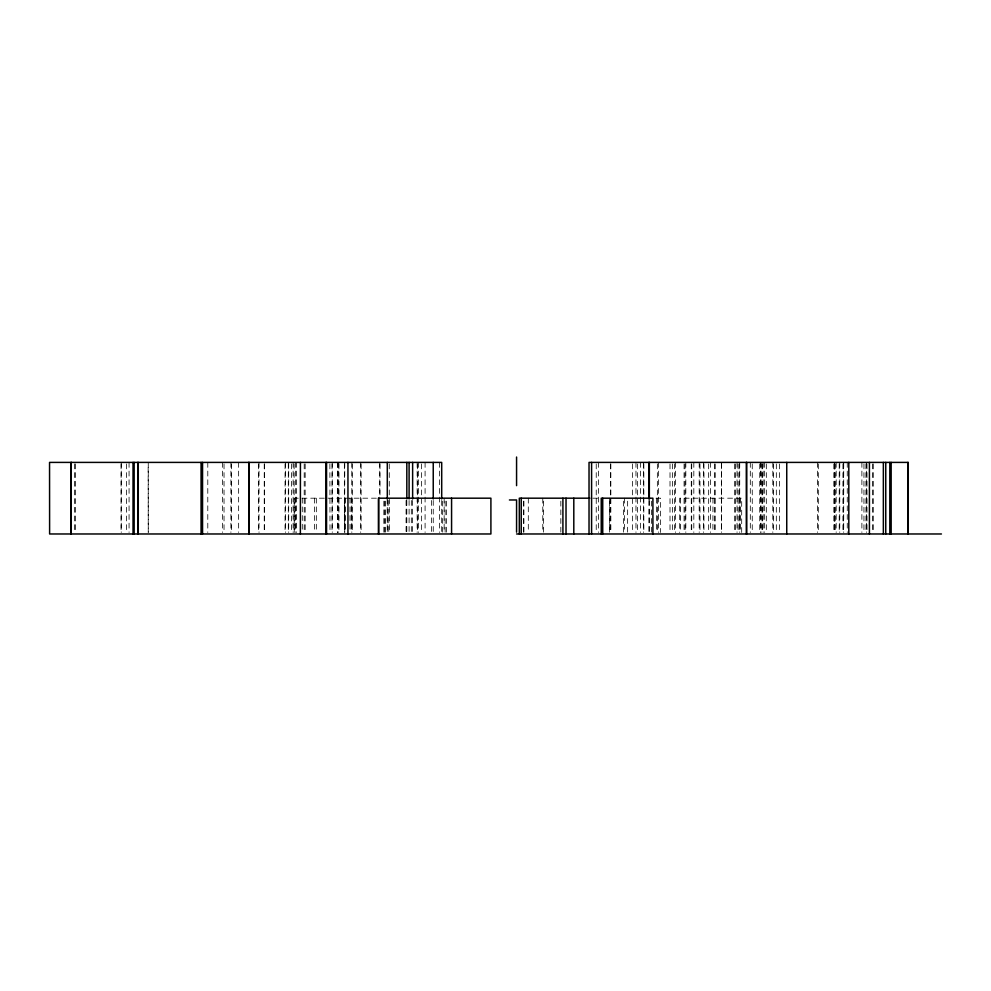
<?xml version="1.0" encoding="UTF-8"?>
<svg xmlns="http://www.w3.org/2000/svg" width="991" height="991" viewBox="0 0 991 991"><rect width="100%" height="100%" fill="white"/><g stroke="black" fill="none" stroke-linecap="round" stroke-linejoin="round"><path stroke-width="0.74" stroke-dasharray="4.96 3.72" d="M376.419 498.188L294.228 498.188L294.228 532.477M592.804 498.188L599.877 498.188M655.98 498.188L660.452 498.188L660.452 532.477M873.294 463.912L873.294 532.452M872.476 463.912L872.476 532.452M867.001 463.912L867.001 532.452M866.394 462.401L866.394 532.452M865.923 463.912L866.01 532.452M863.954 463.912L863.954 532.452M861.885 462.401L861.885 532.452M847.255 462.401L847.255 532.452M843.713 462.401L843.713 532.452M843.267 463.912L843.267 532.452M843.044 463.912L843.044 532.452M839.761 462.401L839.761 532.452M839.216 463.912L839.216 532.452M836.169 462.401L836.169 532.452M835.054 463.912L835.054 532.452M834.843 463.912L834.843 532.452M834.62 463.912L834.62 532.452M834.397 463.912L834.397 532.452M834.187 463.912L834.187 532.452M834.013 463.912L834.013 532.452M818.318 463.912L818.318 532.452M817.55 462.401L817.55 532.452M779.521 463.912L779.521 532.452M776.325 463.912L776.325 532.452M773.537 463.912L773.537 532.452M772.819 462.401L772.819 532.452M766.328 463.912L766.328 532.452M764.668 462.401L764.668 532.452M763.144 462.401L763.144 532.452M762.686 463.912L762.686 532.452M761.955 463.912L761.955 532.452M761.063 462.401L761.063 532.452M760.679 462.401L760.679 532.452M759.738 463.912L759.738 532.452M752.256 463.912L752.256 532.452M750.311 462.401L750.311 532.452M741.689 532.477L741.689 498.188L679.69 498.188L679.69 532.477M740.401 498.188L740.401 532.477M739.72 462.401L739.72 532.452M739.274 463.912L739.274 532.452M738.072 463.912L738.072 532.452M737.044 462.401L737.044 532.452M735.124 463.912L735.124 532.452M734.913 463.912L734.913 532.452M721.597 462.401L721.597 532.452M721.436 463.912L721.436 532.452M715.093 463.912L715.093 532.452M714.771 463.912L714.771 532.452M712.963 498.188L712.901 532.477M710.597 462.401L710.597 532.452M708.664 463.912L708.664 532.452M703.944 463.912L703.944 532.452M703.647 462.401L703.647 532.452M699.968 463.912L699.968 532.452M699.2 462.401L699.2 532.452M693.824 462.401L693.824 532.452M691.718 463.912L691.718 532.452M691.272 463.912L691.272 532.452M685.822 462.401L685.822 532.452M684.979 463.912L685.078 532.452M684.075 463.912L684.075 532.452M680.619 498.188L680.619 532.477M675.453 462.401L675.453 532.452M674.462 463.912L674.462 532.452M672.517 463.912L672.517 532.452M670.015 463.912L670.015 532.452M658.358 462.401L658.358 532.452M657.355 463.912L657.355 532.452M656.661 498.188L656.661 532.477M651.496 501.161L651.496 532.477M649.34 500.467L649.34 532.452M648.894 500.467L648.894 532.452M643.816 463.912L643.816 532.452M643.642 462.401L643.642 532.452M640.471 462.401L640.471 532.452M637.609 463.912L637.609 532.452M635.974 462.401L635.974 532.452M632.431 463.912L632.431 532.452M627.637 501.161L627.637 532.477M624.417 498.188L624.417 532.477M623.525 501.161L623.525 532.477M610.84 463.912L610.84 532.452M610.369 463.912L610.369 532.452M609.49 501.161L609.49 532.477M609.366 498.188L609.366 532.477M598.601 462.401L598.601 532.452M596.235 463.912L596.235 532.452M560.832 501.161L560.832 532.477M543.39 501.161L543.39 532.477M542.771 498.188L542.771 532.477M528.302 498.188L528.302 532.477M523.892 501.161L523.892 532.477M523.644 501.161L523.644 532.477M446.52 501.161L446.52 532.477M445.12 501.161L445.12 532.477M444.154 498.188L444.154 532.477M442.717 501.161L442.717 532.477M441.701 500.467L441.701 532.452M439.558 462.401L439.558 532.452M433.24 500.467L433.24 532.452M431.432 500.467L431.432 532.452M425.089 462.401L425.089 532.452M421.46 463.912L421.46 532.452M418.598 462.401L418.487 532.452M417.57 463.912L417.57 532.452M417.149 462.401L417.149 532.452M412.628 500.467L412.628 532.452M411.327 500.467L411.327 532.452M409.097 500.467L409.097 532.452M406.818 500.467L406.818 532.452M406.372 500.467L406.372 532.452M406.075 500.467L406.075 532.452M389.265 463.912L389.265 532.452M388.794 500.467L388.794 532.452M387.295 500.467L387.295 532.452L387.233 498.188M385.326 501.161L385.326 532.477M384.743 501.161L384.743 532.477M383.851 501.161L383.851 532.477M379.974 463.912L379.974 497.42M379.751 462.401L379.751 497.42M361.096 463.912L361.096 532.452M360.699 462.401L360.699 532.452M352.263 463.912L352.263 532.452M351.83 462.401L351.83 532.452M351.272 498.188L351.272 532.477M350.021 498.188L350.021 532.477M345.549 498.188L345.549 532.477M344.744 462.401L344.744 532.452L344.62 498.188M344.36 463.912L344.36 532.452M338.922 463.912L338.922 532.452M338.699 462.401L338.699 532.452M337.782 462.401L337.696 532.452M337.597 462.401L337.597 532.452M332.245 462.401L332.245 532.452M332.01 463.912L332.01 532.452M329.892 463.912L330.015 532.452M316.327 498.188L316.327 532.477M314.494 498.188L314.494 532.477M305.166 463.912L305.166 532.452M304.2 463.912L304.2 532.452M302.267 498.188L302.267 532.477M296.594 462.401L296.594 532.452M295.578 462.401L295.739 532.452M295.145 498.188L295.145 532.477M294.104 463.912L294.104 532.452M293.125 462.401L293.125 532.452M291.515 463.912L291.515 532.452M288.691 462.401L288.691 532.452M288.307 463.912L288.307 532.452M285.532 462.401L285.532 532.452M285.061 463.912L285.061 532.452M264.436 463.912L264.436 532.452M264.238 463.912L264.238 532.452M259.023 462.401L259.023 532.452M258.577 463.912L258.577 532.452M238.645 462.401L238.645 532.452M231.473 463.912L231.473 532.452M230.903 462.401L230.903 532.452M224.028 463.912L224.028 532.452M222.591 462.401L222.591 532.452M207.788 462.401L207.788 532.452M148.254 462.401L148.254 532.452L148.142 463.912M129.065 462.401L129.065 532.452M126.563 463.912L126.563 532.452M121.236 462.401L121.236 532.452M121.088 463.912L121.088 532.452M75.626 463.912L75.626 532.452M74.461 463.912L74.461 532.452"/><path stroke-width="1.49" d="M589.818 498.188L519.309 498.188L519.309 533.976M509.411 499.972L516.571 499.972L516.571 532.179M516.571 533.976L941.45 533.976M908.264 533.976L908.264 462.401L589.026 462.401L589.026 533.976M907.917 462.401L907.917 533.976M891.157 462.401L891.157 533.976M889.819 462.401L889.819 533.976M885.756 462.401L885.756 533.976M883.353 462.401L883.353 533.976M869.417 462.401L869.417 533.976M848.804 462.401L848.804 533.976M786.743 462.401L786.743 533.976M746.718 462.401L746.718 533.976M746.322 462.401L746.322 533.976M652.908 533.976L652.908 498.188L601.24 498.188L601.24 533.976M649.34 462.401L649.34 498.944M648.894 462.401L648.894 498.944M602.726 498.188L602.726 533.976M591.59 462.401L591.59 533.976M573.801 498.188L573.801 533.976M566.022 498.188L566.022 533.976M562.913 498.188L562.913 533.976M521.241 498.188L521.241 533.976M516.571 457.024L516.571 485.652M451.574 498.188L451.574 533.976M441.701 498.944L441.701 462.401L49.55 462.401L49.612 533.976L490.904 533.976L490.904 498.188L378.413 498.188L378.413 533.976M433.24 462.401L433.24 498.944M412.628 462.401L412.628 498.944M409.097 462.401L409.097 498.944M406.818 462.401L406.818 498.944M387.295 462.401L387.295 498.944M378.735 498.188L378.735 533.976M347.952 462.401L347.952 533.976M326.559 462.401L326.559 533.976M325.965 462.401L325.965 533.976M300.422 462.401L300.372 533.976M248.989 462.401L248.989 533.976M248.84 462.401L248.84 533.976M202.548 462.401L202.548 533.976M201.074 462.401L201.074 533.976M138.269 462.401L138.269 533.976M137.749 462.401L137.749 533.976M134.144 462.401L134.144 533.976M133.029 462.401L133.029 533.976M71.228 462.401L71.228 533.976M71.067 462.401L71.067 533.976"/></g></svg>
